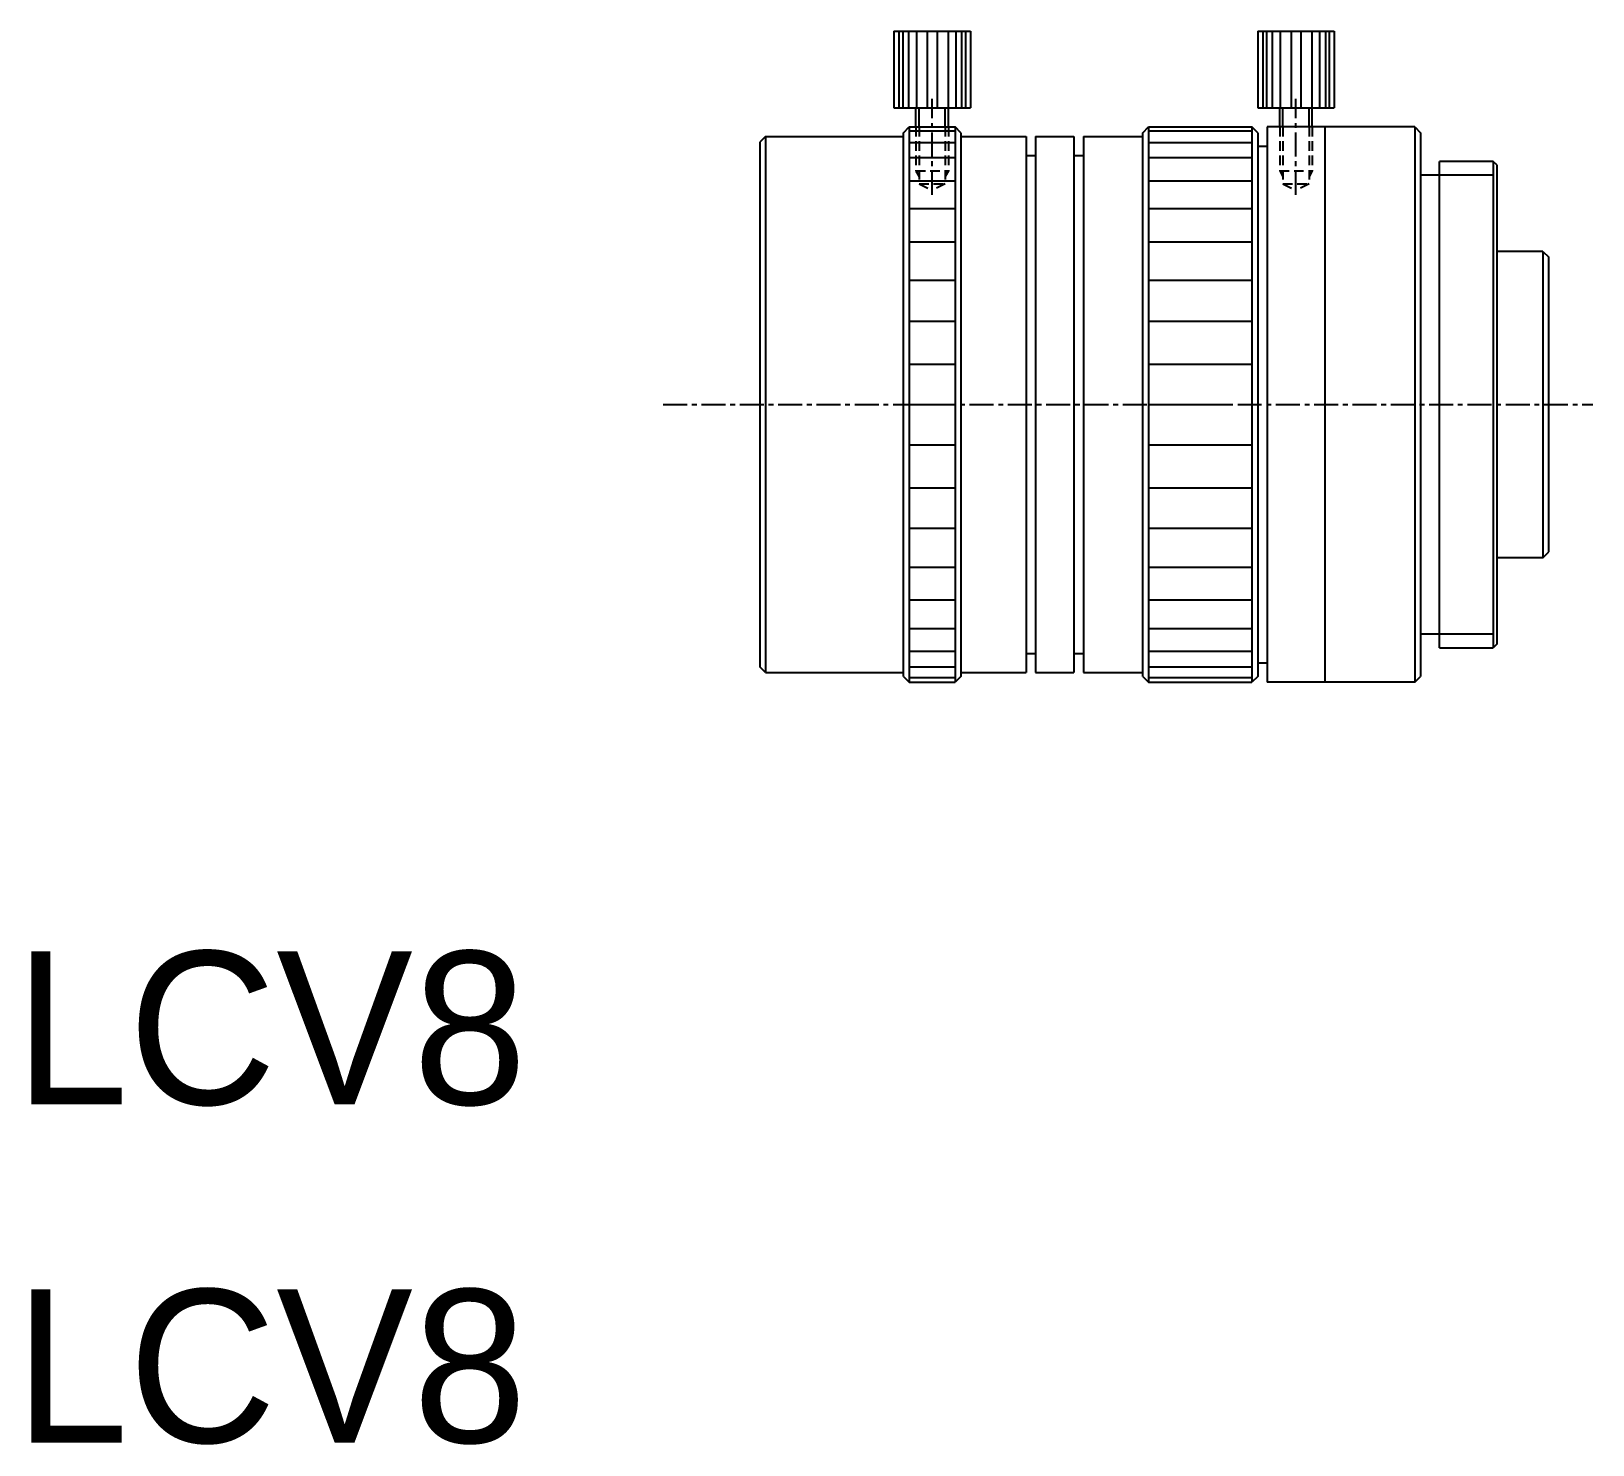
# Model space of a CAD drawing. Extents: x 135.7 to 217.3, y 137.8 to 211.6.
import ezdxf

# ---------------------------------------------------------------- set-up
doc = ezdxf.new("R2010")
doc.units = 0
doc.linetypes.add('CENTER', pattern=[2, 1.25, -0.25, 0.25, -0.25])
doc.linetypes.add('DASHED', pattern=[0.75, 0.5, -0.25])
doc.layers.get('0').update_dxf_attribs({"linetype": 'CONTINUOUS'})
doc.layers.add('CENTER', color=1, linetype='CENTER')

msp = doc.modelspace()

# ---------------------------------------------------------------- linework, layer by layer
at = {"color": 7, "linetype": 'CONTINUOUS'}
for p, q in [((180.793, 211.638), (184.793, 211.638)), ((180.793, 211.638), (180.793, 207.638)), ((184.793, 211.638), (184.793, 207.638)), ((199.793, 211.638), (203.793, 211.638)), ((199.793, 211.638), (199.793, 207.638)), ((203.793, 211.638), (203.793, 207.638)), ((180.793, 207.638), (184.793, 207.638)), ((181.943, 206.638), (181.943, 207.638)), ((183.643, 206.638), (183.643, 207.638)), ((199.793, 207.638), (203.793, 207.638)), ((200.943, 206.638), (200.943, 207.638)), ((202.643, 206.638), (202.643, 207.638)), ((181.293, 206.338), (181.593, 206.638)), ((181.293, 177.938), (181.293, 206.338)), ((181.593, 206.638), (181.593, 177.638)), ((181.593, 206.638), (183.993, 206.638)), ((183.993, 206.638), (183.993, 177.638)), ((184.293, 206.338), (183.993, 206.638)), ((184.293, 206.338), (184.293, 177.938)), ((193.793, 206.338), (194.093, 206.638)), ((193.793, 177.938), (193.793, 206.338)), ((194.093, 206.638), (199.493, 206.638)), ((194.093, 206.638), (194.093, 177.638)), ((199.493, 206.638), (199.493, 177.638)), ((199.793, 206.338), (199.493, 206.638)), ((199.793, 206.338), (199.793, 177.938)), ((200.293, 206.638), (200.293, 177.638)), ((203.293, 206.638), (200.293, 206.638)), ((203.293, 206.638), (203.293, 177.638)), ((207.993, 206.638), (203.293, 206.638)), ((207.993, 206.638), (208.293, 206.338)), ((207.993, 206.638), (207.993, 177.638)), ((208.293, 206.338), (208.293, 177.938)), ((174.093, 206.138), (173.793, 205.838)), ((173.793, 205.838), (173.793, 178.438)), ((174.093, 206.138), (181.293, 206.138)), ((174.093, 206.138), (174.093, 178.138)), ((184.293, 206.138), (187.693, 206.138)), ((187.693, 206.138), (187.693, 178.138)), ((188.193, 206.138), (188.193, 178.138)), ((188.193, 206.138), (190.193, 206.138)), ((190.193, 206.138), (190.193, 178.138)), ((190.693, 206.138), (190.693, 178.138)), ((190.693, 206.138), (193.793, 206.138)), ((199.793, 205.638), (200.293, 205.638)), ((187.693, 205.138), (188.193, 205.138)), ((190.193, 205.138), (190.693, 205.138)), ((209.293, 179.438), (209.293, 204.838)), ((212.093, 204.838), (209.293, 204.838)), ((212.093, 204.838), (212.093, 179.438)), ((212.293, 204.638), (212.093, 204.838)), ((208.293, 204.138), (209.293, 204.138)), ((212.293, 180.138), (212.293, 204.638)), ((214.693, 200.138), (212.293, 200.138)), ((214.693, 200.138), (214.993, 199.838)), ((214.693, 200.138), (214.693, 184.138)), ((214.993, 184.438), (214.993, 199.838)), ((214.693, 184.138), (214.993, 184.438)), ((214.693, 184.138), (212.293, 184.138)), ((209.293, 180.138), (208.293, 180.138)), ((209.293, 179.438), (212.093, 179.438)), ((212.293, 179.638), (212.093, 179.438)), ((212.293, 179.638), (212.293, 180.138)), ((187.693, 179.138), (188.193, 179.138)), ((190.193, 179.138), (190.693, 179.138)), ((199.793, 178.638), (200.293, 178.638)), ((174.093, 178.138), (173.793, 178.438)), ((174.093, 178.138), (181.293, 178.138)), ((181.293, 177.938), (181.593, 177.638)), ((184.293, 177.938), (183.993, 177.638)), ((184.293, 178.138), (187.693, 178.138)), ((188.193, 178.138), (190.193, 178.138)), ((190.693, 178.138), (193.793, 178.138)), ((193.793, 177.938), (194.093, 177.638)), ((199.793, 177.938), (199.493, 177.638)), ((207.993, 177.638), (208.293, 177.938)), ((181.593, 177.638), (183.993, 177.638)), ((194.093, 177.638), (199.493, 177.638)), ((203.293, 177.638), (200.293, 177.638)), ((207.993, 177.638), (203.293, 177.638))]:
    msp.add_line(p, q, dxfattribs=at)
at = {"color": 3, "linetype": 'CONTINUOUS'}
for p, q in [((181.057, 211.638), (181.057, 207.638)), ((181.257, 211.638), (181.257, 207.638)), ((181.557, 211.638), (181.557, 207.638)), ((181.966, 211.638), (181.966, 207.638)), ((182.535, 211.638), (182.535, 207.638)), ((183.051, 211.638), (183.051, 207.638)), ((183.62, 211.638), (183.62, 207.638)), ((184.029, 211.638), (184.029, 207.638)), ((184.329, 211.638), (184.329, 207.638)), ((184.529, 211.638), (184.529, 207.638)), ((200.057, 211.638), (200.057, 207.638)), ((200.257, 211.638), (200.257, 207.638)), ((200.557, 211.638), (200.557, 207.638)), ((200.966, 211.638), (200.966, 207.638)), ((201.535, 211.638), (201.535, 207.638)), ((202.051, 211.638), (202.051, 207.638)), ((202.62, 211.638), (202.62, 207.638)), ((203.029, 211.638), (203.029, 207.638)), ((203.329, 211.638), (203.329, 207.638)), ((203.529, 211.638), (203.529, 207.638)), ((182.113, 206.638), (182.113, 207.638)), ((183.473, 206.638), (183.473, 207.638)), ((201.113, 206.638), (201.113, 207.638)), ((202.473, 206.638), (202.473, 207.638)), ((183.993, 206.41), (181.593, 206.41)), ((199.493, 206.41), (194.093, 206.41)), ((181.593, 205.833), (183.993, 205.833)), ((194.093, 205.833), (199.493, 205.833)), ((183.993, 205.028), (181.593, 205.028)), ((199.493, 205.028), (194.093, 205.028)), ((209.293, 204.138), (212.093, 204.138)), ((181.593, 203.828), (183.993, 203.828)), ((194.093, 203.828), (199.493, 203.828)), ((183.993, 202.352), (181.593, 202.352)), ((199.493, 202.352), (194.093, 202.352)), ((181.593, 200.633), (183.993, 200.633)), ((194.093, 200.633), (199.493, 200.633)), ((183.993, 198.612), (181.593, 198.612)), ((199.493, 198.612), (194.093, 198.612)), ((181.593, 196.485), (183.993, 196.485)), ((194.093, 196.485), (199.493, 196.485)), ((181.593, 194.242), (183.993, 194.242)), ((194.093, 194.242), (199.493, 194.242)), ((181.593, 192.138), (183.993, 192.138)), ((194.093, 192.138), (198.493, 192.138)), ((181.593, 190.034), (183.993, 190.034)), ((194.093, 190.034), (199.493, 190.034)), ((181.593, 187.791), (183.993, 187.791)), ((194.093, 187.791), (199.493, 187.791)), ((183.993, 185.663), (181.593, 185.663)), ((199.493, 185.663), (194.093, 185.663)), ((181.593, 183.642), (183.993, 183.642)), ((194.093, 183.642), (199.493, 183.642)), ((183.993, 181.924), (181.593, 181.924)), ((199.493, 181.924), (194.093, 181.924)), ((181.593, 180.447), (183.993, 180.447)), ((194.093, 180.447), (199.493, 180.447)), ((212.093, 180.138), (209.293, 180.138)), ((183.993, 179.247), (181.593, 179.247)), ((199.493, 179.247), (194.093, 179.247)), ((181.593, 178.442), (183.993, 178.442)), ((183.993, 177.866), (181.593, 177.866)), ((194.093, 178.442), (199.493, 178.442)), ((199.493, 177.866), (194.093, 177.866))]:
    msp.add_line(p, q, dxfattribs=at)
at = {"color": 3, "linetype": 'DASHED'}
for p, q in [((181.943, 206.638), (181.943, 204.338)), ((182.113, 206.638), (182.113, 203.658)), ((183.473, 206.638), (183.473, 203.658)), ((183.643, 206.638), (183.643, 204.338)), ((200.943, 206.638), (200.943, 204.338)), ((201.113, 206.638), (201.113, 203.658)), ((202.473, 206.638), (202.473, 203.658)), ((202.643, 206.638), (202.643, 204.338)), ((181.943, 204.338), (183.643, 204.338)), ((181.943, 204.338), (182.113, 204.043)), ((183.643, 204.338), (183.473, 204.043)), ((200.943, 204.338), (202.643, 204.338)), ((200.943, 204.338), (201.113, 204.043)), ((202.643, 204.338), (202.473, 204.043)), ((182.113, 203.658), (182.793, 203.334)), ((182.113, 203.658), (183.473, 203.658)), ((183.473, 203.658), (182.793, 203.334)), ((201.113, 203.658), (201.793, 203.334)), ((201.113, 203.658), (202.473, 203.658)), ((202.473, 203.658), (201.793, 203.334))]:
    msp.add_line(p, q, dxfattribs=at)
at = {"layer": 'CENTER', "color": 1, "linetype": 'CENTER'}
for p, q in [((182.793, 203.092), (182.793, 208.113)), ((201.793, 203.092), (201.793, 208.113)), ((168.748, 192.138), (217.293, 192.138))]:
    msp.add_line(p, q, dxfattribs=at)

# ---------------------------------------------------------------- texts
at = {"color": 7, "linetype": 'CONTINUOUS'}
for p in [(134.86, 155.577), (134.86, 137.916)]:
    msp.add_text('LCV8', height=8, dxfattribs=at).set_placement(p)

doc.saveas('drawing.dxf')
